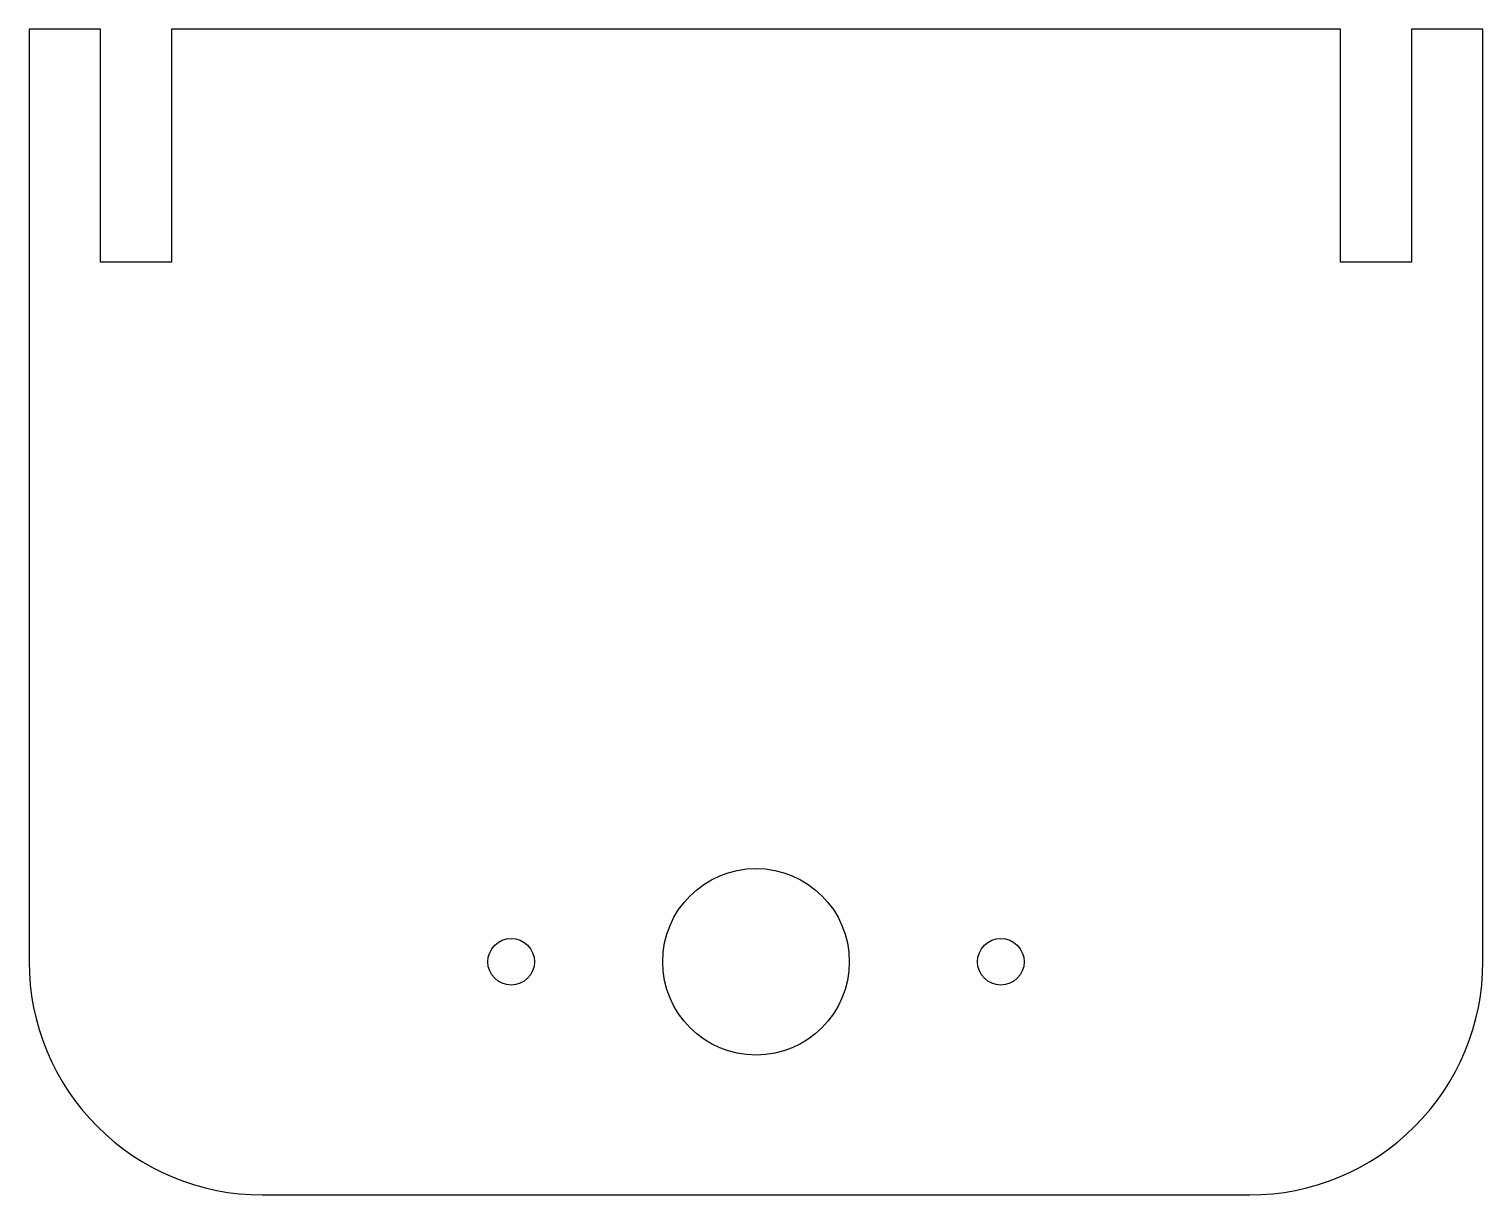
# Model space of a CAD drawing. Header units: millimetres. Extents: x -31.2 to 31.2, y -63.2 to -13.2.
import ezdxf

# ---------------------------------------------------------------- set-up
doc = ezdxf.new("R2010")
doc.units = ezdxf.units.MM
doc.layers.get('0').update_dxf_attribs({"linetype": 'CONTINUOUS'})

msp = doc.modelspace()

# ---------------------------------------------------------------- linework, layer by layer
msp.add_lwpolyline([(25.06, -13.176), (-25.06, -13.176), (-25.06, -23.175), (-28.115, -23.175), (-28.115, -13.176), (-31.175, -13.176), (-31.175, -53.176, 0.414214), (-21.175, -63.176), (21.175, -63.176, 0.414214), (31.175, -53.176), (31.175, -13.176), (28.115, -13.176), (28.115, -23.175), (25.06, -23.175)], format="xyb", close=True)
for centre, radius in [((0, -53.176), 4), ((-10.5, -53.176), 1), ((10.5, -53.176), 1)]:
    msp.add_circle(centre, radius)

doc.saveas('drawing.dxf')
